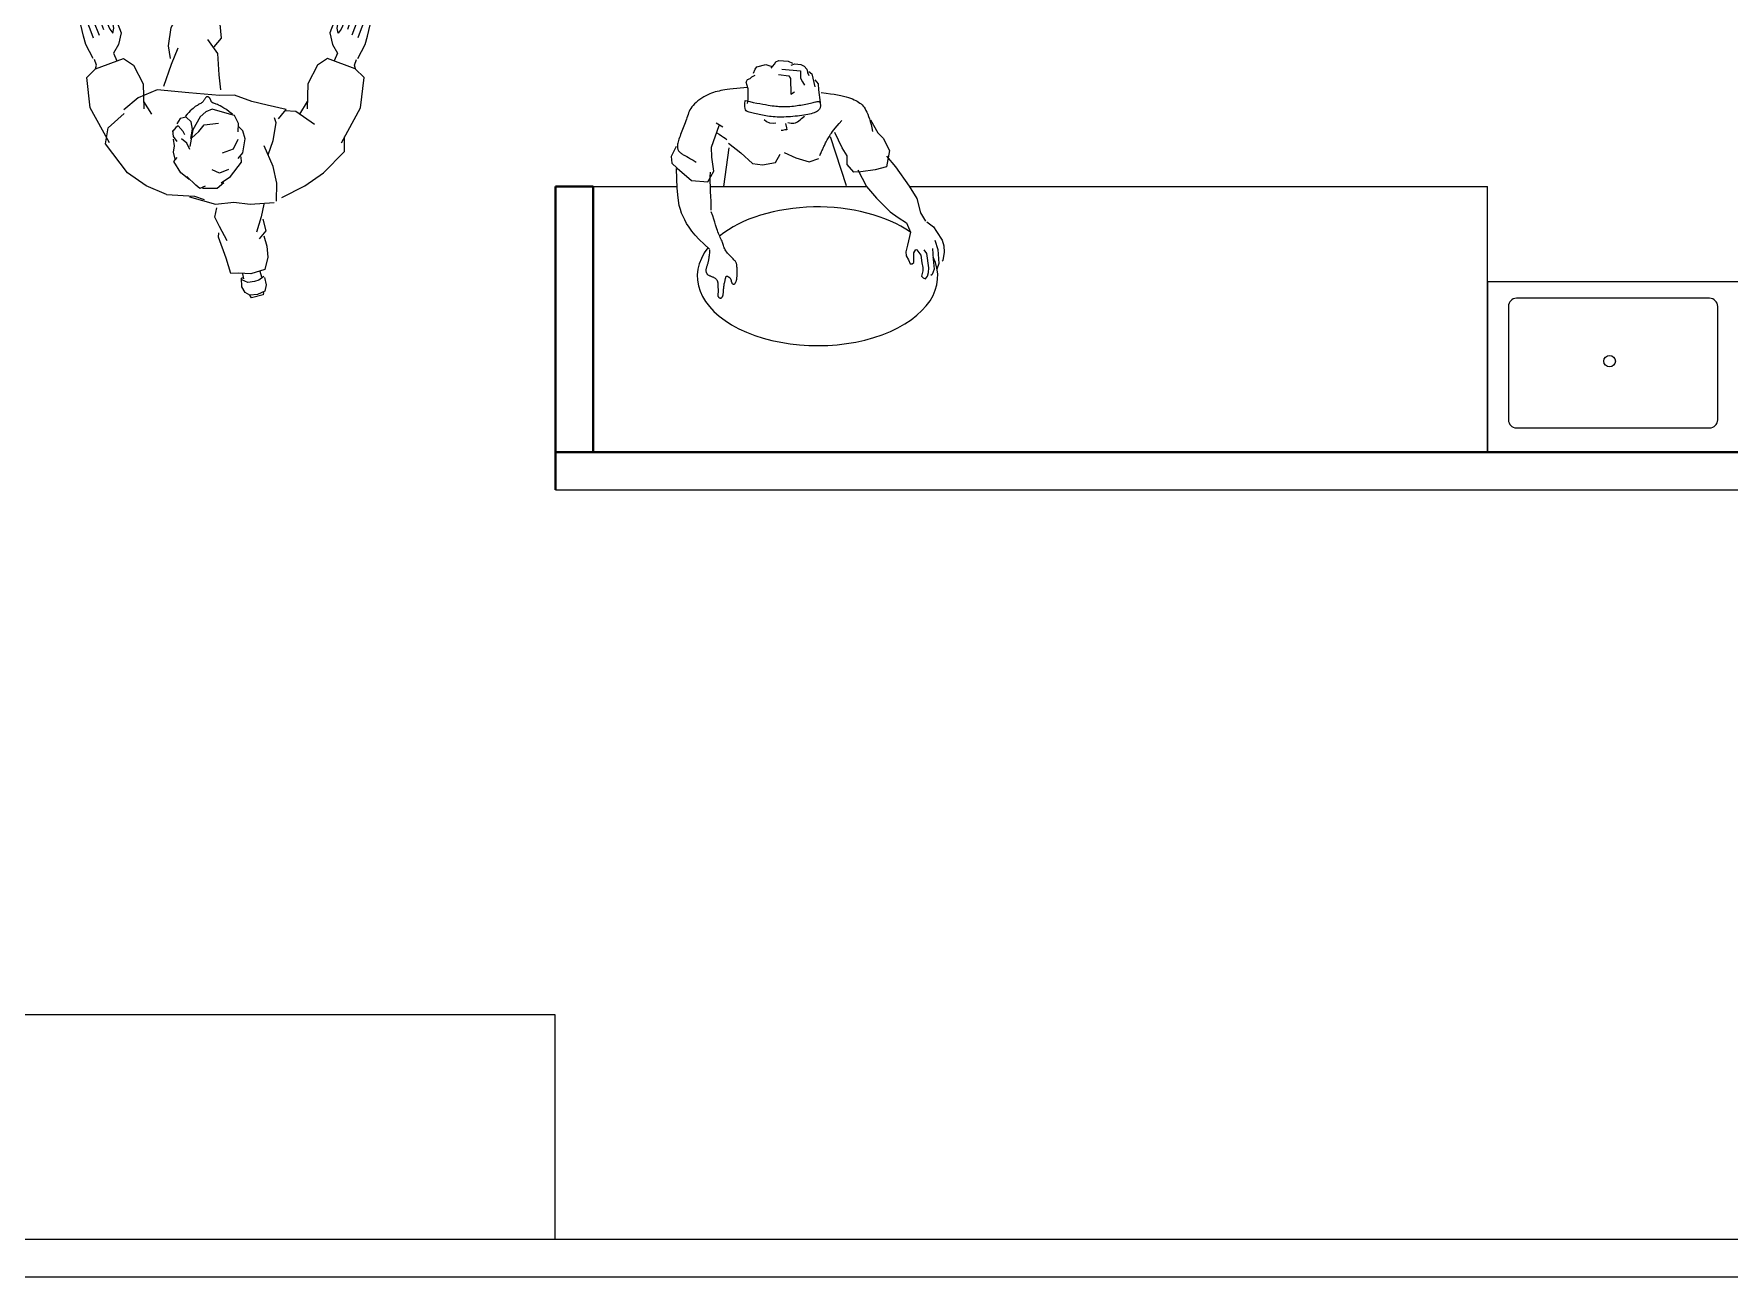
# Model space of a CAD drawing. Header units: millimetres. Extents: x 114 to 1075, y 58 to 426.
# Drawn here: x 547.505 to 552.025, y 169.997 to 173.313 of the extents above; entities that cross this region are included whole.
import ezdxf

# ---------------------------------------------------------------- set-up
doc = ezdxf.new("R2010")
doc.units = ezdxf.units.MM
doc.layers.add('ARREDI attrezzature - furniture', color=175, linetype='Continuous', lineweight=9)
doc.layers.add('MURATURA sezioni - section wall', color=7, linetype='Continuous', lineweight=40)
doc.layers.add('arredii', color=80, linetype='Continuous')
doc.layers.add('mura', color=7, linetype='Continuous')

# ---------------------------------------------------------------- blocks, each defined once
blk = doc.blocks.new('A$C57B05513')
for p, q in [((-0.3611, 0.6319), (-0.2679, 0.6832)), ((-0.2679, 0.6832), (-0.1869, 0.6929)), ((-0.1869, 0.6929), (-0.1636, 0.6691)), ((-0.1369, 0.6754), (-0.0994, 0.6951)), ((-0.0994, 0.6951), (-0.0765, 0.7014)), ((-0.0577, 0.6849), (-0.0811, 0.6755)), ((-0.0765, 0.7014), (-0.047, 0.7087)), ((-0.0306, 0.6953), (-0.0577, 0.6849)), ((-0.047, 0.7087), (-0.0189, 0.7051)), ((-0.0111, 0.6804), (-0.037, 0.6744)), ((-0.0103, 0.6928), (-0.0306, 0.6953)), ((-0.0189, 0.7051), (-0.0138, 0.6988)), ((-0.0132, 0.699), (0.0013, 0.6772)), ((0.0025, 0.6721), (-0.0111, 0.6804)), ((-0.4415, 0.5844), (-0.364, 0.6427)), ((-0.364, 0.6427), (-0.3212, 0.6357)), ((-0.3212, 0.6357), (-0.2831, 0.5933)), ((-0.1642, 0.6693), (-0.154, 0.667)), ((-0.1636, 0.6691), (-0.1364, 0.5946)), ((-0.154, 0.667), (-0.139, 0.672)), ((-0.037, 0.6744), (-0.0743, 0.6595)), ((-0.0305, 0.6583), (-0.0588, 0.6479)), ((-0.0505, 0.6346), (-0.0581, 0.6314)), ((-0.0295, 0.6444), (-0.0505, 0.6346)), ((-0.0082, 0.663), (-0.0305, 0.6583)), ((0, 0.6457), (-0.0295, 0.6444)), ((0.0071, 0.6543), (-0.0082, 0.663)), ((0.0085, 0.6557), (0, 0.6457)), ((0.0013, 0.6772), (0.0082, 0.6616)), ((0.0082, 0.6616), (0.0085, 0.6557)), ((-0.2415, 0.5554), (-0.2737, 0.5938)), ((-0.1364, 0.5946), (-0.1539, 0.5684)), ((-0.1218, 0.6215), (-0.1429, 0.6125)), ((-0.0992, 0.6082), (-0.1218, 0.6215)), ((-0.0679, 0.6011), (-0.0992, 0.6082)), ((-0.0581, 0.6314), (-0.0691, 0.6231)), ((-0.0691, 0.6231), (-0.0553, 0.6204)), ((-0.0408, 0.6114), (-0.0679, 0.6011)), ((-0.0553, 0.6204), (-0.0298, 0.6249)), ((-0.0298, 0.6249), (-0.0408, 0.6114)), ((-0.4761, 0.5346), (-0.4415, 0.5844)), ((-0.2198, 0.5047), (-0.2415, 0.5554)), ((-0.1539, 0.5684), (-0.2043, 0.5423)), ((-0.4994, 0.4801), (-0.4761, 0.5346)), ((-0.2509, 0.541), (-0.2849, 0.5201)), ((-0.2043, 0.5423), (-0.2707, 0.5405)), ((-0.2284, 0.4207), (-0.2198, 0.5047)), ((-0.4994, 0.4801), (-0.5037, 0.4051)), ((-0.4411, 0.4422), (-0.4114, 0.4608)), ((-0.4114, 0.4608), (-0.4006, 0.4519)), ((-0.4052, 0.4573), (-0.3864, 0.4613)), ((-0.3864, 0.4613), (-0.369, 0.4585)), ((-0.369, 0.4585), (-0.3519, 0.4618)), ((-0.3578, 0.4519), (-0.3443, 0.4618)), ((-0.3443, 0.4618), (-0.3285, 0.4635)), ((-0.3207, 0.4555), (-0.33, 0.4631)), ((-0.3159, 0.449), (-0.3207, 0.4555)), ((-0.2967, 0.4437), (-0.3104, 0.4523)), ((-0.2099, 0.4872), (-0.1515, 0.4665)), ((-0.1515, 0.4665), (-0.1083, 0.4494)), ((-0.1368, 0.4696), (-0.1028, 0.4746)), ((-0.1028, 0.4746), (-0.0537, 0.4679)), ((-0.0537, 0.4679), (-0.0413, 0.4609)), ((-0.0413, 0.4609), (-0.0412, 0.3912)), ((-0.505, 0.4183), (-0.5248, 0.3498)), ((-0.4741, 0.4019), (-0.4515, 0.4262)), ((-0.4595, 0.4197), (-0.4513, 0.4297)), ((-0.4513, 0.4297), (-0.4411, 0.4422)), ((-0.3791, 0.4176), (-0.3622, 0.4257)), ((-0.327, 0.41), (-0.3715, 0.4176)), ((-0.3622, 0.4257), (-0.3506, 0.4398)), ((-0.3497, 0.4155), (-0.3248, 0.4108)), ((-0.3486, 0.4136), (-0.331, 0.3939)), ((-0.3404, 0.4314), (-0.331, 0.4352)), ((-0.331, 0.4352), (-0.3159, 0.449)), ((-0.2923, 0.3904), (-0.327, 0.41)), ((-0.3248, 0.4108), (-0.3053, 0.4142)), ((-0.3053, 0.4142), (-0.2929, 0.4275)), ((-0.2929, 0.4275), (-0.2967, 0.4437)), ((-0.2852, 0.4252), (-0.2909, 0.43)), ((-0.2803, 0.4208), (-0.2852, 0.4252)), ((-0.2761, 0.4167), (-0.2803, 0.4208)), ((-0.2726, 0.4129), (-0.2761, 0.4167)), ((-0.2696, 0.4094), (-0.2726, 0.4129)), ((-0.2671, 0.4062), (-0.2696, 0.4094)), ((-0.235, 0.3387), (-0.2284, 0.4207)), ((-0.0414, 0.4359), (-0.0241, 0.4384)), ((-0.0337, 0.4217), (-0.0403, 0.4214)), ((-0.0157, 0.4274), (-0.0337, 0.4217)), ((-0.0241, 0.4384), (-0.0093, 0.4399)), ((-0.0082, 0.4259), (-0.0157, 0.4274)), ((-0.0093, 0.4399), (0, 0.4403)), ((-0.0055, 0.4154), (-0.0082, 0.4259)), ((-0.0048, 0.4001), (-0.0055, 0.4154)), ((-0.5037, 0.4051), (-0.5128, 0.3792)), ((-0.4831, 0.3909), (-0.4741, 0.4019)), ((-0.4773, 0.3772), (-0.4831, 0.3909)), ((-0.4823, 0.384), (-0.4821, 0.3446)), ((-0.331, 0.3939), (-0.3138, 0.3798)), ((-0.3138, 0.3798), (-0.3092, 0.341)), ((-0.2784, 0.3754), (-0.2923, 0.3904)), ((-0.2716, 0.3583), (-0.2784, 0.3754)), ((-0.2649, 0.4032), (-0.2671, 0.4062)), ((-0.2631, 0.4004), (-0.2649, 0.4032)), ((-0.2614, 0.3978), (-0.2631, 0.4004)), ((-0.2599, 0.3953), (-0.2614, 0.3978)), ((-0.2586, 0.393), (-0.2599, 0.3953)), ((-0.2573, 0.3909), (-0.2586, 0.393)), ((-0.2562, 0.3889), (-0.2573, 0.3909)), ((-0.255, 0.3871), (-0.2562, 0.3889)), ((-0.2538, 0.3854), (-0.255, 0.3871)), ((-0.2525, 0.384), (-0.2538, 0.3854)), ((-0.2512, 0.3827), (-0.2525, 0.384)), ((-0.2498, 0.3815), (-0.2512, 0.3827)), ((-0.2483, 0.3805), (-0.2498, 0.3815)), ((-0.2487, 0.3616), (-0.2476, 0.362)), ((-0.2469, 0.3795), (-0.2483, 0.3805)), ((-0.2476, 0.362), (-0.2465, 0.3624)), ((-0.2455, 0.3787), (-0.2469, 0.3795)), ((-0.2465, 0.3624), (-0.2453, 0.3629)), ((-0.2442, 0.3779), (-0.2455, 0.3787)), ((-0.2453, 0.3629), (-0.2442, 0.3635)), ((-0.2429, 0.3771), (-0.2442, 0.3779)), ((-0.2442, 0.3635), (-0.2432, 0.3641)), ((-0.2432, 0.3641), (-0.2423, 0.3649)), ((-0.2418, 0.3764), (-0.2429, 0.3771)), ((-0.2423, 0.3649), (-0.2414, 0.3657)), ((-0.2409, 0.3756), (-0.2418, 0.3764)), ((-0.2414, 0.3657), (-0.2406, 0.3665)), ((-0.2401, 0.3749), (-0.2409, 0.3756)), ((-0.2406, 0.3665), (-0.24, 0.3674)), ((-0.2395, 0.3741), (-0.2401, 0.3749)), ((-0.24, 0.3674), (-0.2394, 0.3683)), ((-0.239, 0.3733), (-0.2395, 0.3741)), ((-0.2394, 0.3683), (-0.239, 0.3691)), ((-0.2387, 0.3725), (-0.239, 0.3733)), ((-0.239, 0.3691), (-0.2387, 0.37)), ((-0.2386, 0.3717), (-0.2387, 0.3725)), ((-0.2387, 0.37), (-0.2385, 0.3709)), ((-0.2385, 0.3709), (-0.2386, 0.3717)), ((-0.1227, 0.3435), (-0.0857, 0.3702)), ((-0.0412, 0.3912), (-0.0262, 0.3397)), ((-0.0396, 0.3868), (-0.0263, 0.39)), ((-0.0081, 0.3715), (-0.0319, 0.3638)), ((-0.0263, 0.39), (-0.0121, 0.392)), ((-0.0121, 0.392), (-0.0048, 0.4001)), ((0, 0.3736), (-0.0081, 0.3715)), ((-0.7096, 0.3082), (-0.6694, 0.3208)), ((-0.6694, 0.3208), (-0.6133, 0.3412)), ((-0.6227, 0.3186), (-0.5849, 0.3388)), ((-0.6133, 0.3412), (-0.6017, 0.3406)), ((-0.5849, 0.3388), (-0.5599, 0.3513)), ((-0.5599, 0.3513), (-0.5343, 0.3455)), ((-0.5248, 0.3498), (-0.5199, 0.3008)), ((-0.4821, 0.3446), (-0.4674, 0.3273)), ((-0.4682, 0.3342), (-0.4514, 0.309)), ((-0.4422, 0.3391), (-0.4333, 0.3579)), ((-0.4325, 0.3144), (-0.4422, 0.3391)), ((-0.3786, 0.3026), (-0.3885, 0.3317)), ((-0.2882, 0.2987), (-0.2835, 0.3184)), ((-0.2835, 0.3184), (-0.2716, 0.3583)), ((-0.2783, 0.3129), (-0.2729, 0.3205)), ((-0.2729, 0.3205), (-0.2686, 0.3271)), ((-0.2686, 0.3271), (-0.2652, 0.3326)), ((-0.2652, 0.3326), (-0.2627, 0.3373)), ((-0.2627, 0.3373), (-0.2608, 0.3412)), ((-0.2608, 0.3412), (-0.2594, 0.3445)), ((-0.2594, 0.3445), (-0.2583, 0.3474)), ((-0.2583, 0.3474), (-0.2574, 0.3498)), ((-0.2574, 0.3498), (-0.2567, 0.3519)), ((-0.2567, 0.3519), (-0.256, 0.3538)), ((-0.256, 0.3538), (-0.2554, 0.3553)), ((-0.2554, 0.3553), (-0.2548, 0.3566)), ((-0.2548, 0.3566), (-0.2542, 0.3577)), ((-0.2542, 0.3577), (-0.2535, 0.3586)), ((-0.2535, 0.3586), (-0.2528, 0.3594)), ((-0.2528, 0.3594), (-0.2519, 0.3601)), ((-0.2519, 0.3601), (-0.2509, 0.3606)), ((-0.2509, 0.3606), (-0.2498, 0.3611)), ((-0.2498, 0.3611), (-0.2487, 0.3616)), ((-0.2345, 0.2991), (-0.235, 0.3387)), ((-0.22, 0.3353), (-0.1803, 0.3394)), ((-0.1803, 0.3394), (-0.1227, 0.3435)), ((-0.0819, 0.3341), (-0.1055, 0.3535)), ((-0.0262, 0.3397), (-0.0819, 0.3341)), ((-0.7608, 0.2707), (-0.7456, 0.2791)), ((-0.7456, 0.2791), (-0.722, 0.2802)), ((-0.7339, 0.2628), (-0.7265, 0.2792)), ((-0.7265, 0.2792), (-0.7204, 0.2784)), ((-0.7112, 0.2776), (-0.7242, 0.2747)), ((-0.7111, 0.2551), (-0.7092, 0.287)), ((-0.7092, 0.287), (-0.7096, 0.3082)), ((-0.5199, 0.3008), (-0.5253, 0.2571)), ((-0.4514, 0.309), (-0.4127, 0.2799)), ((-0.4127, 0.2799), (-0.3986, 0.2814)), ((-0.4029, 0.2886), (-0.3882, 0.2765)), ((-0.3882, 0.2765), (-0.3503, 0.2706)), ((-0.3525, 0.2901), (-0.3786, 0.3026)), ((-0.3503, 0.2706), (-0.3295, 0.2765)), ((-0.3323, 0.2893), (-0.3098, 0.2881)), ((-0.3295, 0.2765), (-0.3177, 0.2878)), ((-0.3098, 0.2881), (-0.2882, 0.2987)), ((-0.2851, 0.304), (-0.2783, 0.3129)), ((-0.2513, 0.2527), (-0.2345, 0.2991)), ((-0.7745, 0.2531), (-0.7675, 0.2579)), ((-0.7668, 0.2227), (-0.7745, 0.2531)), ((-0.768, 0.2582), (-0.7608, 0.2707)), ((-0.7661, 0.2374), (-0.768, 0.2582)), ((-0.7566, 0.2176), (-0.7661, 0.2374)), ((-0.7314, 0.2455), (-0.7339, 0.2628)), ((-0.7274, 0.2338), (-0.7314, 0.2455)), ((-0.7179, 0.2209), (-0.7274, 0.2338)), ((-0.704, 0.2314), (-0.719, 0.227)), ((-0.6991, 0.218), (-0.7111, 0.2551)), ((-0.5958, 0.215), (-0.6176, 0.2328)), ((-0.559, 0.2272), (-0.5998, 0.2397)), ((-0.5252, 0.2204), (-0.559, 0.2272)), ((-0.5253, 0.2571), (-0.5209, 0.1928)), ((-0.2606, 0.2117), (-0.2513, 0.2527)), ((-0.7602, 0.2215), (-0.7668, 0.2227)), ((-0.7404, 0.2147), (-0.7566, 0.2176)), ((-0.7204, 0.2187), (-0.7404, 0.2147)), ((-0.6667, 0.2098), (-0.6991, 0.218)), ((-0.6371, 0.2127), (-0.6667, 0.2098)), ((-0.6095, 0.2205), (-0.6371, 0.2127)), ((-0.5652, 0.2233), (-0.5958, 0.215)), ((-0.517, 0.1864), (-0.4687, 0.1861)), ((-0.4687, 0.1861), (-0.4249, 0.1957)), ((-0.4249, 0.1957), (-0.369, 0.2195)), ((-0.393, 0.2088), (-0.355, 0.196)), ((-0.355, 0.196), (-0.308, 0.1873)), ((-0.308, 0.1873), (-0.2951, 0.1919)), ((-0.2974, 0.1817), (-0.2774, 0.1654)), ((-0.2722, 0.1611), (-0.2606, 0.2117)), ((-0.5071, 0.1726), (-0.4761, 0.1111)), ((-0.278, 0.1355), (-0.2758, 0.1641)), ((-0.2774, 0.1654), (-0.2722, 0.1611)), ((-0.4761, 0.1111), (-0.4415, 0.0613)), ((-0.3128, 0.0856), (-0.278, 0.1355)), ((-0.2509, 0.1047), (-0.2849, 0.1256)), ((-0.2043, 0.1034), (-0.2707, 0.1053)), ((-0.1539, 0.0773), (-0.2043, 0.1034)), ((-0.4415, 0.0613), (-0.3844, 0.0057)), ((-0.1636, -0.0234), (-0.1364, 0.0511)), ((-0.1364, 0.0511), (-0.1539, 0.0773)), ((-0.3844, 0.0057), (-0.3451, 0.005)), ((-0.3611, 0.0138), (-0.2679, -0.0374)), ((-0.1218, 0.0242), (-0.1429, 0.0332)), ((-0.0992, 0.0375), (-0.1218, 0.0242)), ((-0.0679, 0.0446), (-0.0992, 0.0375)), ((-0.0691, 0.0226), (-0.0553, 0.0254)), ((-0.0581, 0.0143), (-0.0691, 0.0226)), ((-0.0408, 0.0343), (-0.0679, 0.0446)), ((-0.0505, 0.0111), (-0.0581, 0.0143)), ((-0.0553, 0.0254), (-0.0298, 0.0208)), ((-0.0295, 0.0013), (-0.0505, 0.0111)), ((-0.0298, 0.0208), (-0.0408, 0.0343)), ((0, 0), (-0.0295, 0.0013)), ((0.0085, -0.01), (0, 0)), ((-0.2679, -0.0374), (-0.1869, -0.0472)), ((-0.1869, -0.0472), (-0.1636, -0.0234)), ((-0.1642, -0.0236), (-0.154, -0.0213)), ((-0.154, -0.0213), (-0.139, -0.0263)), ((-0.1369, -0.0297), (-0.0994, -0.0494)), ((-0.0577, -0.0392), (-0.0811, -0.0298)), ((-0.037, -0.0287), (-0.0743, -0.0138)), ((-0.0305, -0.0126), (-0.0588, -0.0022)), ((-0.0306, -0.0496), (-0.0577, -0.0392)), ((-0.0111, -0.0347), (-0.037, -0.0287)), ((-0.0082, -0.0173), (-0.0305, -0.0126)), ((-0.0132, -0.0533), (0.0013, -0.0315)), ((0.0025, -0.0263), (-0.0111, -0.0347)), ((0.0071, -0.0086), (-0.0082, -0.0173)), ((0.0013, -0.0315), (0.0082, -0.0159)), ((0.0082, -0.0159), (0.0085, -0.01)), ((-0.0994, -0.0494), (-0.0765, -0.0556)), ((-0.0765, -0.0556), (-0.047, -0.0629)), ((-0.047, -0.0629), (-0.0189, -0.0594)), ((-0.0103, -0.0471), (-0.0306, -0.0496)), ((-0.0189, -0.0594), (-0.0138, -0.0531))]:
    blk.add_line(p, q)

msp = doc.modelspace()

# ---------------------------------------------------------------- linework, layer by layer
at = {"layer": 'ARREDI attrezzature - furniture'}
for p, q in [((549.2966, 172.6827), (549.2967, 172.681)), ((549.2967, 172.681), (549.2969, 172.6795)), ((549.2969, 172.6795), (549.2972, 172.678)), ((549.2972, 172.678), (549.2976, 172.6766)), ((549.2976, 172.6766), (549.2981, 172.6752)), ((549.2981, 172.6752), (549.2988, 172.674)), ((549.2988, 172.674), (549.2995, 172.6729)), ((549.2995, 172.6729), (549.3003, 172.6719)), ((549.3003, 172.6719), (549.3012, 172.671)), ((549.3012, 172.671), (549.3022, 172.6702)), ((549.3022, 172.6702), (549.3033, 172.6695)), ((549.3033, 172.6695), (549.3045, 172.6688)), ((549.3045, 172.6688), (549.3058, 172.6682)), ((549.3058, 172.6682), (549.3071, 172.6676)), ((549.3071, 172.6676), (549.3086, 172.6669)), ((549.3086, 172.6669), (549.3101, 172.6663)), ((549.3101, 172.6663), (549.3117, 172.6656)), ((549.3117, 172.6656), (549.3134, 172.665)), ((549.3134, 172.665), (549.315, 172.6643)), ((549.315, 172.6643), (549.3166, 172.6635)), ((549.3166, 172.6635), (549.3182, 172.6627)), ((549.3269, 172.6538), (549.3273, 172.6527)), ((549.3273, 172.6527), (549.3277, 172.6516)), ((549.3277, 172.6516), (549.3279, 172.6504)), ((549.3279, 172.6504), (549.3281, 172.6492)), ((549.3281, 172.6492), (549.3282, 172.6479)), ((549.3282, 172.6479), (549.3283, 172.6466)), ((549.3283, 172.6466), (549.3284, 172.6451)), ((549.3284, 172.6451), (549.3285, 172.6435)), ((549.3285, 172.6435), (549.3286, 172.6418)), ((549.3286, 172.6418), (549.3287, 172.6398)), ((549.3287, 172.6398), (549.3288, 172.6378)), ((549.3288, 172.6378), (549.3289, 172.6357)), ((549.3289, 172.6357), (549.329, 172.6335)), ((549.329, 172.6335), (549.3291, 172.6313)), ((549.3291, 172.6313), (549.3292, 172.6292)), ((549.3436, 172.6274), (549.3437, 172.6296)), ((549.3437, 172.6296), (549.3439, 172.6319)), ((549.3439, 172.6319), (549.3441, 172.6343)), ((549.3441, 172.6343), (549.3444, 172.6367)), ((549.3444, 172.6367), (549.3447, 172.6391)), ((549.3286, 172.618), (549.3285, 172.6169)), ((549.3285, 172.6169), (549.3285, 172.6159)), ((549.3285, 172.6159), (549.3285, 172.615)), ((549.3285, 172.615), (549.3287, 172.6141)), ((549.3287, 172.6192), (549.3286, 172.618)), ((549.3289, 172.6205), (549.3287, 172.6192)), ((549.3287, 172.6141), (549.3289, 172.6133)), ((549.329, 172.6219), (549.3289, 172.6205)), ((549.3289, 172.6133), (549.3292, 172.6125)), ((549.3291, 172.6235), (549.329, 172.6219)), ((549.3292, 172.6252), (549.3291, 172.6235)), ((549.3292, 172.6292), (549.3292, 172.6272)), ((549.3292, 172.6272), (549.3292, 172.6252)), ((549.3292, 172.6125), (549.3295, 172.6118)), ((549.3295, 172.6118), (549.3299, 172.6111)), ((549.3299, 172.6111), (549.3304, 172.6105)), ((549.3304, 172.6105), (549.331, 172.6099)), ((549.331, 172.6099), (549.3316, 172.6094)), ((549.3316, 172.6094), (549.3323, 172.6089)), ((549.3323, 172.6089), (549.333, 172.6086)), ((549.333, 172.6086), (549.3337, 172.6082)), ((549.3337, 172.6082), (549.3344, 172.608)), ((549.3344, 172.608), (549.3352, 172.6079)), ((549.3352, 172.6079), (549.3359, 172.6079)), ((549.3359, 172.6079), (549.3367, 172.608)), ((549.3367, 172.608), (549.3374, 172.6082)), ((549.3374, 172.6082), (549.3381, 172.6086)), ((549.3381, 172.6086), (549.3387, 172.609)), ((549.3387, 172.609), (549.3393, 172.6096)), ((549.3393, 172.6096), (549.3399, 172.6103)), ((549.3399, 172.6103), (549.3404, 172.611)), ((549.3404, 172.611), (549.3408, 172.6118)), ((549.3408, 172.6118), (549.3412, 172.6126)), ((549.3412, 172.6126), (549.3416, 172.6133)), ((549.3416, 172.6133), (549.3419, 172.6141)), ((549.3419, 172.6141), (549.3422, 172.6149)), ((549.3422, 172.6149), (549.3424, 172.6157)), ((549.3424, 172.6157), (549.3426, 172.6166)), ((549.3426, 172.6166), (549.3428, 172.6177)), ((549.3428, 172.6177), (549.3429, 172.6188)), ((549.3429, 172.6188), (549.3431, 172.6201)), ((549.3431, 172.6201), (549.3432, 172.6216)), ((549.3432, 172.6216), (549.3433, 172.6234)), ((549.3433, 172.6234), (549.3434, 172.6253)), ((549.3434, 172.6253), (549.3436, 172.6274)), ((550.8615, 172.1969), (551.4361, 172.1969))]:
    msp.add_line(p, q, dxfattribs=at)
at = {"layer": 'arredii'}
for p, q in [((549.4237, 173.2074), (549.4281, 173.2185)), ((549.4281, 173.2185), (549.4325, 173.225)), ((549.4325, 173.225), (549.4563, 173.2305)), ((549.4563, 173.2305), (549.4645, 173.2284)), ((549.4645, 173.2284), (549.4738, 173.2255)), ((549.4709, 173.2212), (549.4797, 173.2321)), ((549.4797, 173.2321), (549.483, 173.2381)), ((549.483, 173.2381), (549.4912, 173.2417)), ((549.4912, 173.2417), (549.5158, 173.2398)), ((549.4993, 173.2186), (549.5489, 173.214)), ((549.5158, 173.2398), (549.5274, 173.2348)), ((549.5241, 173.2291), (549.5341, 173.2328)), ((549.5341, 173.2328), (549.5502, 173.2308)), ((549.5502, 173.2308), (549.5588, 173.2266)), ((549.5588, 173.2266), (549.5656, 173.2186)), ((549.5656, 173.2186), (549.5672, 173.2108)), ((549.4043, 173.1839), (549.4079, 173.1905)), ((549.409, 173.1664), (549.4043, 173.1839)), ((549.4079, 173.1905), (549.4146, 173.1935)), ((549.4146, 173.1935), (549.419, 173.1979)), ((549.419, 173.1979), (549.4283, 173.2023)), ((549.4901, 173.2047), (549.5178, 173.2007)), ((549.5178, 173.2007), (549.5223, 173.1935)), ((549.5223, 173.1935), (549.5228, 173.1519)), ((549.5489, 173.214), (549.5491, 173.1943)), ((549.5491, 173.1943), (549.5545, 173.185)), ((549.5545, 173.185), (549.5594, 173.1756)), ((549.5672, 173.2108), (549.5672, 173.2099)), ((549.5672, 173.2099), (549.571, 173.2014)), ((549.5709, 173.2122), (549.5788, 173.2058)), ((549.5788, 173.2058), (549.5874, 173.1716)), ((549.5872, 173.1899), (549.5959, 173.1798)), ((549.5959, 173.1798), (549.5969, 173.1631)), ((549.2706, 173.13), (549.2662, 173.126)), ((549.2753, 173.1339), (549.2706, 173.13)), ((549.2804, 173.1376), (549.2753, 173.1339)), ((549.2857, 173.1412), (549.2804, 173.1376)), ((549.2911, 173.1445), (549.2857, 173.1412)), ((549.2965, 173.1476), (549.2911, 173.1445)), ((549.3018, 173.1503), (549.2965, 173.1476)), ((549.307, 173.1526), (549.3018, 173.1503)), ((549.312, 173.1546), (549.307, 173.1526)), ((549.3169, 173.1564), (549.312, 173.1546)), ((549.3218, 173.1578), (549.3169, 173.1564)), ((549.3267, 173.1591), (549.3218, 173.1578)), ((549.3316, 173.1602), (549.3267, 173.1591)), ((549.3367, 173.1612), (549.3316, 173.1602)), ((549.3419, 173.1621), (549.3367, 173.1612)), ((549.3474, 173.163), (549.3419, 173.1621)), ((549.3536, 173.1639), (549.3474, 173.163)), ((549.3609, 173.1649), (549.3536, 173.1639)), ((549.407, 173.1697), (549.3609, 173.1649)), ((549.4007, 173.1259), (549.4015, 173.135)), ((549.403, 173.1345), (549.4134, 173.1321)), ((549.4072, 173.1273), (549.4093, 173.1373)), ((549.4091, 173.1513), (549.409, 173.1664)), ((549.4093, 173.1373), (549.4091, 173.1513)), ((549.4134, 173.1321), (549.4231, 173.1299)), ((549.4231, 173.1299), (549.4322, 173.1281)), ((549.4322, 173.1281), (549.4407, 173.1265)), ((549.4407, 173.1265), (549.4486, 173.1251)), ((549.5228, 173.1519), (549.5328, 173.158)), ((549.5674, 173.1261), (549.5714, 173.1269)), ((549.5714, 173.1269), (549.5753, 173.1278)), ((549.5753, 173.1278), (549.579, 173.1287)), ((549.579, 173.1287), (549.5824, 173.1296)), ((549.5824, 173.1296), (549.5856, 173.1304)), ((549.5856, 173.1304), (549.5885, 173.1312)), ((549.5885, 173.1312), (549.5911, 173.1318)), ((549.5911, 173.1318), (549.5935, 173.1322)), ((549.5935, 173.1322), (549.5955, 173.1324)), ((549.5955, 173.1324), (549.5972, 173.1324)), ((549.5969, 173.1631), (549.601, 173.1296)), ((549.5972, 173.1324), (549.5985, 173.1321)), ((549.5985, 173.1321), (549.5996, 173.1316)), ((549.5996, 173.1316), (549.6003, 173.1308)), ((549.6003, 173.1308), (549.6009, 173.1298)), ((549.6009, 173.1298), (549.6013, 173.1286)), ((549.6013, 173.1286), (549.6015, 173.1273)), ((549.6015, 173.1273), (549.6017, 173.1258)), ((549.6036, 173.1559), (549.617, 173.1544)), ((549.617, 173.1544), (549.6287, 173.1529)), ((549.6287, 173.1529), (549.6389, 173.1514)), ((549.6389, 173.1514), (549.648, 173.1499)), ((549.648, 173.1499), (549.6562, 173.1483)), ((549.6562, 173.1483), (549.6636, 173.1466)), ((549.6636, 173.1466), (549.6704, 173.1448)), ((549.6704, 173.1448), (549.6766, 173.143)), ((549.6766, 173.143), (549.6822, 173.1411)), ((549.6822, 173.1411), (549.6873, 173.1391)), ((549.6873, 173.1391), (549.692, 173.137)), ((549.692, 173.137), (549.6963, 173.1349)), ((549.6963, 173.1349), (549.7002, 173.1328)), ((549.7002, 173.1328), (549.7038, 173.1306)), ((549.7038, 173.1306), (549.7072, 173.1282)), ((549.7072, 173.1282), (549.7103, 173.1258)), ((549.2447, 173.0847), (549.2431, 173.0803)), ((549.2462, 173.0891), (549.2447, 173.0847)), ((549.2476, 173.0934), (549.2462, 173.0891)), ((549.2491, 173.0976), (549.2476, 173.0934)), ((549.2506, 173.1017), (549.2491, 173.0976)), ((549.2522, 173.1058), (549.2506, 173.1017)), ((549.2542, 173.1099), (549.2522, 173.1058)), ((549.2564, 173.1139), (549.2542, 173.1099)), ((549.2592, 173.118), (549.2564, 173.1139)), ((549.2624, 173.122), (549.2592, 173.118)), ((549.2662, 173.126), (549.2624, 173.122)), ((549.4006, 173.1188), (549.4007, 173.1259)), ((549.4012, 173.1136), (549.4006, 173.1188)), ((549.4025, 173.1099), (549.4012, 173.1136)), ((549.4043, 173.1074), (549.4025, 173.1099)), ((549.4066, 173.1058), (549.4043, 173.1074)), ((549.4093, 173.1048), (549.4066, 173.1058)), ((549.4123, 173.104), (549.4093, 173.1048)), ((549.4156, 173.1031), (549.4123, 173.104)), ((549.419, 173.1023), (549.4156, 173.1031)), ((549.4227, 173.1014), (549.419, 173.1023)), ((549.4266, 173.1005), (549.4227, 173.1014)), ((549.4306, 173.0995), (549.4266, 173.1005)), ((549.4347, 173.0985), (549.4306, 173.0995)), ((549.4389, 173.0976), (549.4347, 173.0985)), ((549.4432, 173.0966), (549.4389, 173.0976)), ((549.4476, 173.0957), (549.4432, 173.0966)), ((549.4521, 173.0948), (549.4476, 173.0957)), ((549.4486, 173.1251), (549.4558, 173.1239)), ((549.4566, 173.094), (549.4521, 173.0948)), ((549.4521, 173.0841), (549.4581, 173.079)), ((549.4558, 173.1239), (549.4624, 173.1228)), ((549.4613, 173.0932), (549.4566, 173.094)), ((549.4661, 173.0925), (549.4613, 173.0932)), ((549.4624, 173.1228), (549.4684, 173.1219)), ((549.471, 173.0919), (549.4661, 173.0925)), ((549.4684, 173.1219), (549.4738, 173.1211)), ((549.4761, 173.0914), (549.471, 173.0919)), ((549.4738, 173.1211), (549.4787, 173.1204)), ((549.4814, 173.091), (549.4761, 173.0914)), ((549.4787, 173.1204), (549.4831, 173.1198)), ((549.4869, 173.0908), (549.4814, 173.091)), ((549.4831, 173.1198), (549.4873, 173.1194)), ((549.4926, 173.0907), (549.4869, 173.0908)), ((549.4873, 173.1194), (549.4912, 173.119)), ((549.4912, 173.119), (549.4951, 173.1187)), ((549.4985, 173.0907), (549.4926, 173.0907)), ((549.4951, 173.1187), (549.499, 173.1186)), ((549.5044, 173.0908), (549.4985, 173.0907)), ((549.499, 173.1186), (549.503, 173.1185)), ((549.503, 173.1185), (549.5072, 173.1185)), ((549.5104, 173.091), (549.5044, 173.0908)), ((549.5072, 173.1185), (549.5116, 173.1187)), ((549.5165, 173.0914), (549.5104, 173.091)), ((549.5116, 173.1187), (549.5162, 173.119)), ((549.5162, 173.119), (549.5208, 173.1193)), ((549.5226, 173.0918), (549.5165, 173.0914)), ((549.5208, 173.1193), (549.5256, 173.1197)), ((549.5287, 173.0923), (549.5226, 173.0918)), ((549.5256, 173.1197), (549.5305, 173.1202)), ((549.5348, 173.0928), (549.5287, 173.0923)), ((549.5305, 173.1202), (549.5353, 173.1208)), ((549.5407, 173.0935), (549.5348, 173.0928)), ((549.5353, 173.1208), (549.5402, 173.1214)), ((549.5402, 173.1214), (549.5449, 173.1221)), ((549.5405, 173.0779), (549.5483, 173.0831)), ((549.5466, 173.0942), (549.5407, 173.0935)), ((549.5449, 173.1221), (549.5497, 173.1228)), ((549.5523, 173.0949), (549.5466, 173.0942)), ((549.5483, 173.0831), (549.5512, 173.0866)), ((549.5497, 173.1228), (549.5543, 173.1235)), ((549.5512, 173.0866), (549.5597, 173.0935)), ((549.5578, 173.0958), (549.5523, 173.0949)), ((549.5543, 173.1235), (549.5588, 173.1244)), ((549.5631, 173.0967), (549.5578, 173.0958)), ((549.5588, 173.1244), (549.5632, 173.1252)), ((549.5682, 173.0977), (549.5631, 173.0967)), ((549.5632, 173.1252), (549.5674, 173.1261)), ((549.5729, 173.0987), (549.5682, 173.0977)), ((549.5774, 173.0998), (549.5729, 173.0987)), ((549.5815, 173.101), (549.5774, 173.0998)), ((549.5852, 173.1022), (549.5815, 173.101)), ((549.5886, 173.1035), (549.5852, 173.1022)), ((549.5916, 173.1049), (549.5886, 173.1035)), ((549.5942, 173.1064), (549.5916, 173.1049)), ((549.5964, 173.108), (549.5942, 173.1064)), ((549.5982, 173.1096), (549.5964, 173.108)), ((549.5996, 173.1114), (549.5982, 173.1096)), ((549.6006, 173.1132), (549.5996, 173.1114)), ((549.6013, 173.1151), (549.6006, 173.1132)), ((549.6017, 173.117), (549.6013, 173.1151)), ((549.6017, 173.1258), (549.6018, 173.1242)), ((549.6019, 173.1188), (549.6017, 173.117)), ((549.6018, 173.1242), (549.6019, 173.1225)), ((549.6019, 173.1225), (549.602, 173.1207)), ((549.602, 173.1207), (549.6019, 173.1188)), ((549.6523, 173.074), (549.6593, 173.0817)), ((549.7103, 173.1258), (549.7133, 173.123)), ((549.7133, 173.123), (549.716, 173.12)), ((549.716, 173.12), (549.7186, 173.1167)), ((549.7186, 173.1167), (549.7211, 173.1129)), ((549.7211, 173.1129), (549.7235, 173.1086)), ((549.7235, 173.1086), (549.7259, 173.1038)), ((549.7259, 173.1038), (549.7282, 173.0985)), ((549.7282, 173.0985), (549.7305, 173.0925)), ((549.7305, 173.0925), (549.7327, 173.0859)), ((549.7327, 173.0859), (549.7349, 173.0785)), ((549.7356, 173.0837), (549.7555, 173.0483)), ((549.2276, 173.04), (549.2261, 173.0359)), ((549.2292, 173.0443), (549.2276, 173.04)), ((549.2309, 173.0487), (549.2292, 173.0443)), ((549.2327, 173.0532), (549.2309, 173.0487)), ((549.2345, 173.0577), (549.2327, 173.0532)), ((549.2362, 173.0622), (549.2345, 173.0577)), ((549.238, 173.0668), (549.2362, 173.0622)), ((549.2398, 173.0713), (549.238, 173.0668)), ((549.2415, 173.0758), (549.2398, 173.0713)), ((549.2431, 173.0803), (549.2415, 173.0758)), ((549.312, 173.0103), (549.3318, 173.068)), ((549.3242, 173.0755), (549.3419, 173.0644)), ((549.3257, 173.0488), (549.3321, 173.0447)), ((549.3321, 173.0447), (549.3381, 173.0409)), ((549.3381, 173.0409), (549.3434, 173.0375)), ((549.3434, 173.0375), (549.3483, 173.0343)), ((549.4581, 173.079), (549.4663, 173.0756)), ((549.4663, 173.0756), (549.4764, 173.0749)), ((549.4764, 173.0749), (549.4828, 173.075)), ((549.5005, 173.0547), (549.4972, 173.0547)), ((549.5072, 173.0564), (549.5005, 173.0547)), ((549.5124, 173.057), (549.5072, 173.0564)), ((549.5085, 173.074), (549.5116, 173.0616)), ((549.5116, 173.0616), (549.5124, 173.057)), ((549.5148, 173.0762), (549.5238, 173.0742)), ((549.5238, 173.0742), (549.5308, 173.0742)), ((549.5308, 173.0742), (549.5353, 173.0756)), ((549.5353, 173.0756), (549.5405, 173.0779)), ((549.6233, 173.0353), (549.6251, 173.0383)), ((549.6251, 173.0383), (549.627, 173.0415)), ((549.627, 173.0415), (549.629, 173.0447)), ((549.629, 173.0447), (549.6314, 173.0482)), ((549.6719, 172.9072), (549.629, 173.0376)), ((549.6314, 173.0482), (549.6342, 173.0521)), ((549.6342, 173.0521), (549.6375, 173.0565)), ((549.6375, 173.0565), (549.6415, 173.0615)), ((549.6601, 173.0088), (549.6406, 173.0496)), ((549.6415, 173.0615), (549.6464, 173.0673)), ((549.6464, 173.0673), (549.6523, 173.074)), ((549.7349, 173.0785), (549.737, 173.0705)), ((549.737, 173.0705), (549.7392, 173.0616)), ((549.7392, 173.0616), (549.7413, 173.0519)), ((549.7555, 173.0483), (549.7694, 173.0345)), ((549.2177, 173.0118), (549.2038, 172.986)), ((549.2208, 173.0153), (549.2207, 173.0127)), ((549.2207, 173.0127), (549.2208, 173.0104)), ((549.2211, 173.0181), (549.2208, 173.0153)), ((549.2208, 173.0104), (549.2211, 173.0082)), ((549.2217, 173.0211), (549.2211, 173.0181)), ((549.2211, 173.0082), (549.2215, 173.0062)), ((549.2215, 173.0062), (549.2221, 173.0044)), ((549.2225, 173.0244), (549.2217, 173.0211)), ((549.2221, 173.0044), (549.2229, 173.0027)), ((549.2235, 173.028), (549.2225, 173.0244)), ((549.2229, 173.0027), (549.2237, 173.0011)), ((549.2247, 173.0319), (549.2235, 173.028)), ((549.2237, 173.0011), (549.2247, 172.9995)), ((549.2261, 173.0359), (549.2247, 173.0319)), ((549.2247, 172.9995), (549.2259, 172.9981)), ((549.2259, 172.9981), (549.2272, 172.9967)), ((549.2272, 172.9967), (549.2287, 172.9954)), ((549.2287, 172.9954), (549.2303, 172.9941)), ((549.2303, 172.9941), (549.2321, 172.9928)), ((549.2321, 172.9928), (549.2341, 172.9916)), ((549.2341, 172.9916), (549.2364, 172.9904)), ((549.3123, 172.9836), (549.312, 173.0103)), ((549.3579, 173.0087), (549.344, 172.9054)), ((549.3483, 173.0343), (549.3528, 173.0313)), ((549.3567, 173.021), (549.3898, 172.9951)), ((549.3898, 172.9951), (549.4209, 172.967)), ((549.4821, 172.97), (549.4949, 172.992)), ((549.5058, 172.9965), (549.5366, 172.9816)), ((549.6003, 172.9885), (549.6016, 172.991)), ((549.6016, 172.991), (549.6028, 172.9936)), ((549.6028, 172.9936), (549.6039, 172.9961)), ((549.6039, 172.9961), (549.6051, 172.9986)), ((549.6051, 172.9986), (549.6062, 173.0011)), ((549.6062, 173.0011), (549.6073, 173.0034)), ((549.6073, 173.0034), (549.6083, 173.0057)), ((549.6083, 173.0057), (549.6094, 173.008)), ((549.6094, 173.008), (549.6104, 173.0102)), ((549.6104, 173.0102), (549.6114, 173.0125)), ((549.6114, 173.0125), (549.6125, 173.0147)), ((549.6125, 173.0147), (549.6136, 173.017)), ((549.6136, 173.017), (549.6148, 173.0194)), ((549.6148, 173.0194), (549.616, 173.0218)), ((549.616, 173.0218), (549.6173, 173.0243)), ((549.6173, 173.0243), (549.6186, 173.0269)), ((549.6186, 173.0269), (549.6201, 173.0296)), ((549.6201, 173.0296), (549.6216, 173.0324)), ((549.6216, 173.0324), (549.6233, 173.0353)), ((549.6731, 172.9874), (549.6601, 173.0088)), ((549.7694, 173.0345), (549.7866, 173.0015)), ((549.7866, 173.0015), (549.7782, 172.9582)), ((549.2038, 172.986), (549.2055, 172.9682)), ((549.2055, 172.9682), (549.2198, 172.9544)), ((549.2189, 172.9256), (549.2184, 172.9538)), ((549.2198, 172.9544), (549.2583, 172.9216)), ((549.2364, 172.9904), (549.2389, 172.989)), ((549.2389, 172.989), (549.242, 172.9874)), ((549.242, 172.9874), (549.2458, 172.9853)), ((549.2458, 172.9853), (549.2503, 172.9828)), ((549.2503, 172.9828), (549.2558, 172.9795)), ((549.2558, 172.9795), (549.2624, 172.9754)), ((549.2624, 172.9754), (549.2703, 172.9704)), ((549.3019, 172.9184), (549.318, 172.9467)), ((549.318, 172.9467), (549.3123, 172.9836)), ((549.4209, 172.967), (549.4472, 172.963)), ((549.4472, 172.963), (549.4821, 172.97)), ((549.5366, 172.9816), (549.5717, 172.9711)), ((549.5717, 172.9711), (549.5979, 172.9802)), ((549.6734, 172.9644), (549.6731, 172.9874)), ((549.6915, 172.9441), (549.6734, 172.9644)), ((549.7022, 172.9502), (549.7251, 172.9059)), ((549.7477, 172.95), (549.7094, 172.9444)), ((549.7782, 172.9582), (549.7477, 172.95)), ((549.8032, 172.9576), (549.7793, 172.9868)), ((549.8392, 172.9063), (549.8032, 172.9576)), ((548.9957, 172.9054), (549.2198, 172.9054)), ((549.2199, 172.9024), (549.2189, 172.9256)), ((549.2214, 172.8834), (549.2199, 172.9024)), ((549.2583, 172.9216), (549.3019, 172.9184)), ((549.3082, 172.9316), (549.3087, 172.9438)), ((549.3082, 172.9187), (549.3082, 172.9316)), ((549.3085, 172.9055), (549.3082, 172.9187)), ((549.309, 172.8921), (549.3085, 172.9055)), ((549.3085, 172.9054), (549.7256, 172.9054)), ((549.7094, 172.9444), (549.6915, 172.9441)), ((549.7251, 172.9059), (549.7512, 172.8747)), ((549.8601, 172.8738), (549.8392, 172.9063)), ((549.8398, 172.9054), (551.3809, 172.9054)), ((551.3809, 172.1969), (551.3809, 172.9054)), ((549.2233, 172.8678), (549.2214, 172.8834)), ((549.2256, 172.8549), (549.2233, 172.8678)), ((549.3097, 172.8789), (549.309, 172.8921)), ((549.3103, 172.866), (549.3097, 172.8789)), ((549.3108, 172.8536), (549.3103, 172.866)), ((549.7512, 172.8747), (549.7882, 172.8384)), ((549.8695, 172.8353), (549.8601, 172.8738)), ((549.2285, 172.8441), (549.2256, 172.8549)), ((549.2318, 172.8345), (549.2285, 172.8441)), ((549.2357, 172.8254), (549.2318, 172.8345)), ((549.2401, 172.8163), (549.2357, 172.8254)), ((549.2453, 172.8068), (549.2401, 172.8163)), ((549.311, 172.8421), (549.3108, 172.8536)), ((549.3148, 172.8272), (549.3111, 172.8378)), ((549.3179, 172.8181), (549.3148, 172.8272)), ((549.3204, 172.8103), (549.3179, 172.8181)), ((549.3225, 172.8037), (549.3204, 172.8103)), ((549.7882, 172.8384), (549.8096, 172.8233)), ((549.8096, 172.8233), (549.8315, 172.8084)), ((549.8832, 172.8131), (549.8695, 172.8353)), ((549.8862, 172.811), (549.9039, 172.798)), ((549.2516, 172.797), (549.2453, 172.8068)), ((549.2591, 172.7866), (549.2516, 172.797)), ((549.2681, 172.7757), (549.2591, 172.7866)), ((549.2789, 172.7641), (549.2681, 172.7757)), ((549.3243, 172.7979), (549.3225, 172.8037)), ((549.3259, 172.7929), (549.3243, 172.7979)), ((549.3274, 172.7884), (549.3259, 172.7929)), ((549.3288, 172.7843), (549.3274, 172.7884)), ((549.3303, 172.7804), (549.3288, 172.7843)), ((549.3319, 172.7766), (549.3303, 172.7804)), ((549.3335, 172.7729), (549.3319, 172.7766)), ((549.3351, 172.7694), (549.3335, 172.7729)), ((549.3367, 172.766), (549.3351, 172.7694)), ((549.3382, 172.7627), (549.3367, 172.766)), ((549.8315, 172.8084), (549.8418, 172.784)), ((549.8418, 172.784), (549.834, 172.7493)), ((549.9039, 172.798), (549.9119, 172.7859)), ((549.9119, 172.7859), (549.9267, 172.7626)), ((549.2917, 172.7517), (549.2789, 172.7641)), ((549.3067, 172.7384), (549.2917, 172.7517)), ((549.3053, 172.7208), (549.3049, 172.7181)), ((549.3057, 172.7239), (549.3053, 172.7208)), ((549.306, 172.7276), (549.3057, 172.7239)), ((549.3064, 172.7319), (549.306, 172.7276)), ((549.3067, 172.737), (549.3064, 172.7319)), ((549.3396, 172.7596), (549.3382, 172.7627)), ((549.3408, 172.7565), (549.3396, 172.7596)), ((549.3419, 172.7535), (549.3408, 172.7565)), ((549.3428, 172.7506), (549.3419, 172.7535)), ((549.3438, 172.7478), (549.3428, 172.7506)), ((549.3447, 172.745), (549.3438, 172.7478)), ((549.3458, 172.7422), (549.3447, 172.745)), ((549.347, 172.7394), (549.3458, 172.7422)), ((549.3484, 172.7366), (549.347, 172.7394)), ((549.3501, 172.7337), (549.3484, 172.7366)), ((549.3521, 172.7308), (549.3501, 172.7337)), ((549.3544, 172.7279), (549.3521, 172.7308)), ((549.3569, 172.7251), (549.3544, 172.7279)), ((549.3595, 172.7223), (549.3569, 172.7251)), ((549.3622, 172.7195), (549.3595, 172.7223)), ((549.834, 172.7493), (549.8302, 172.7309)), ((549.8302, 172.7309), (549.8303, 172.7207)), ((549.8303, 172.7207), (549.8368, 172.7097)), ((549.8507, 172.7282), (549.8565, 172.7375)), ((549.8509, 172.7139), (549.8507, 172.7282)), ((549.8565, 172.7375), (549.8595, 172.7364)), ((549.8595, 172.7364), (549.8702, 172.7222)), ((549.8702, 172.7222), (549.8723, 172.702)), ((549.8861, 172.7265), (549.8789, 172.7367)), ((549.8907, 172.689), (549.8861, 172.7265)), ((549.9005, 172.7399), (549.9027, 172.7116)), ((549.9073, 172.7624), (549.9147, 172.7371)), ((549.9147, 172.7371), (549.9181, 172.7004)), ((549.9267, 172.7626), (549.931, 172.7475)), ((549.9319, 172.7303), (549.9281, 172.7078)), ((549.931, 172.7475), (549.9319, 172.7303)), ((549.2968, 172.6843), (549.2966, 172.6827)), ((549.297, 172.686), (549.2968, 172.6843)), ((549.2974, 172.6878), (549.297, 172.686)), ((549.2979, 172.6895), (549.2974, 172.6878)), ((549.2985, 172.6913), (549.2979, 172.6895)), ((549.2991, 172.693), (549.2985, 172.6913)), ((549.2997, 172.6948), (549.2991, 172.693)), ((549.3003, 172.6965), (549.2997, 172.6948)), ((549.3009, 172.6982), (549.3003, 172.6965)), ((549.3014, 172.6999), (549.3009, 172.6982)), ((549.3018, 172.7016), (549.3014, 172.6999)), ((549.3022, 172.7032), (549.3018, 172.7016)), ((549.3026, 172.7049), (549.3022, 172.7032)), ((549.3029, 172.7066), (549.3026, 172.7049)), ((549.3032, 172.7083), (549.3029, 172.7066)), ((549.3036, 172.71), (549.3032, 172.7083)), ((549.3039, 172.7118), (549.3036, 172.71)), ((549.3042, 172.7137), (549.3039, 172.7118)), ((549.3046, 172.7158), (549.3042, 172.7137)), ((549.3049, 172.7181), (549.3046, 172.7158)), ((549.3648, 172.717), (549.3622, 172.7195)), ((549.3672, 172.7146), (549.3648, 172.717)), ((549.3694, 172.7124), (549.3672, 172.7146)), ((549.3713, 172.7104), (549.3694, 172.7124)), ((549.373, 172.7086), (549.3713, 172.7104)), ((549.3744, 172.707), (549.373, 172.7086)), ((549.3755, 172.7054), (549.3744, 172.707)), ((549.3765, 172.7039), (549.3755, 172.7054)), ((549.3773, 172.7024), (549.3765, 172.7039)), ((549.3779, 172.7008), (549.3773, 172.7024)), ((549.3784, 172.6991), (549.3779, 172.7008)), ((549.3788, 172.6973), (549.3784, 172.6991)), ((549.3791, 172.6953), (549.3788, 172.6973)), ((549.3793, 172.6932), (549.3791, 172.6953)), ((549.3795, 172.6911), (549.3793, 172.6932)), ((549.3796, 172.6889), (549.3795, 172.6911)), ((549.3797, 172.6867), (549.3796, 172.6889)), ((549.3797, 172.6846), (549.3797, 172.6867)), ((549.3797, 172.6825), (549.3797, 172.6846)), ((549.3797, 172.6805), (549.3797, 172.6825)), ((549.3798, 172.6785), (549.3797, 172.6805)), ((549.3798, 172.6767), (549.3798, 172.6785)), ((549.3798, 172.6749), (549.3798, 172.6767)), ((549.3798, 172.6732), (549.3798, 172.6749)), ((549.8368, 172.7097), (549.841, 172.6995)), ((549.841, 172.6995), (549.8469, 172.6995)), ((549.8469, 172.6995), (549.851, 172.7028)), ((549.851, 172.7028), (549.8509, 172.7139)), ((549.8755, 172.6807), (549.8716, 172.6664)), ((549.8723, 172.702), (549.8754, 172.6899)), ((549.8754, 172.6899), (549.8755, 172.6807)), ((549.888, 172.6666), (549.8901, 172.6758)), ((549.8901, 172.6758), (549.8907, 172.689)), ((549.9053, 172.6851), (549.9002, 172.6708)), ((549.9027, 172.7116), (549.9053, 172.6851)), ((549.9181, 172.7004), (549.9124, 172.6852)), ((549.9281, 172.7078), (549.9263, 172.7067)), ((549.3182, 172.6627), (549.3197, 172.6619)), ((549.3197, 172.6619), (549.321, 172.6611)), ((549.321, 172.6611), (549.3222, 172.6601)), ((549.3222, 172.6601), (549.3233, 172.6592)), ((549.3233, 172.6592), (549.3243, 172.6582)), ((549.3243, 172.6582), (549.3251, 172.6571)), ((549.3251, 172.6571), (549.3258, 172.656)), ((549.3258, 172.656), (549.3264, 172.655)), ((549.3264, 172.655), (549.3269, 172.6538)), ((549.3447, 172.6391), (549.345, 172.6415)), ((549.345, 172.6415), (549.3454, 172.6438)), ((549.3454, 172.6438), (549.3458, 172.6461)), ((549.3458, 172.6461), (549.3462, 172.6483)), ((549.3462, 172.6483), (549.3467, 172.6505)), ((549.3467, 172.6505), (549.3471, 172.6525)), ((549.3471, 172.6525), (549.3476, 172.6544)), ((549.3476, 172.6544), (549.348, 172.6563)), ((549.348, 172.6563), (549.3484, 172.6579)), ((549.3484, 172.6579), (549.3487, 172.6595)), ((549.3487, 172.6595), (549.3491, 172.6609)), ((549.3491, 172.6609), (549.3494, 172.6622)), ((549.3494, 172.6622), (549.3498, 172.6633)), ((549.3498, 172.6633), (549.3502, 172.6642)), ((549.3502, 172.6642), (549.3506, 172.665)), ((549.3506, 172.665), (549.351, 172.6656)), ((549.351, 172.6656), (549.3515, 172.666)), ((549.3515, 172.666), (549.3521, 172.6662)), ((549.3521, 172.6662), (549.3527, 172.6663)), ((549.3527, 172.6663), (549.3534, 172.6663)), ((549.3534, 172.6663), (549.3541, 172.6661)), ((549.3541, 172.6661), (549.3548, 172.6658)), ((549.3548, 172.6658), (549.3555, 172.6654)), ((549.3555, 172.6654), (549.3563, 172.6649)), ((549.3563, 172.6649), (549.3571, 172.6644)), ((549.3571, 172.6644), (549.358, 172.6639)), ((549.358, 172.6639), (549.3588, 172.6633)), ((549.3588, 172.6633), (549.3596, 172.6626)), ((549.3596, 172.6626), (549.3603, 172.6619)), ((549.3603, 172.6619), (549.361, 172.6611)), ((549.361, 172.6611), (549.3617, 172.6603)), ((549.3617, 172.6603), (549.3622, 172.6594)), ((549.3622, 172.6594), (549.3627, 172.6585)), ((549.3627, 172.6585), (549.3631, 172.6575)), ((549.3631, 172.6575), (549.3634, 172.6565)), ((549.3634, 172.6565), (549.3637, 172.6555)), ((549.3637, 172.6555), (549.364, 172.6545)), ((549.364, 172.6545), (549.3642, 172.6535)), ((549.3642, 172.6535), (549.3644, 172.6525)), ((549.3644, 172.6525), (549.3646, 172.6516)), ((549.3646, 172.6516), (549.3649, 172.6507)), ((549.3649, 172.6507), (549.3651, 172.6499)), ((549.3651, 172.6499), (549.3654, 172.6491)), ((549.3654, 172.6491), (549.3657, 172.6484)), ((549.3657, 172.6484), (549.3661, 172.6477)), ((549.3661, 172.6477), (549.3666, 172.6471)), ((549.3666, 172.6471), (549.3671, 172.6466)), ((549.3671, 172.6466), (549.3677, 172.6461)), ((549.3677, 172.6461), (549.3684, 172.6458)), ((549.3684, 172.6458), (549.3691, 172.6454)), ((549.3691, 172.6454), (549.3699, 172.6452)), ((549.3699, 172.6452), (549.3707, 172.6452)), ((549.3707, 172.6452), (549.3716, 172.6452)), ((549.3716, 172.6452), (549.3724, 172.6454)), ((549.3724, 172.6454), (549.3732, 172.6459)), ((549.3732, 172.6459), (549.374, 172.6464)), ((549.374, 172.6464), (549.3747, 172.6473)), ((549.3747, 172.6473), (549.3754, 172.6482)), ((549.3754, 172.6482), (549.376, 172.6494)), ((549.376, 172.6494), (549.3766, 172.6507)), ((549.3766, 172.6507), (549.3771, 172.652)), ((549.3771, 172.652), (549.3776, 172.6535)), ((549.3776, 172.6535), (549.378, 172.655)), ((549.378, 172.655), (549.3784, 172.6564)), ((549.3784, 172.6564), (549.3787, 172.6579)), ((549.3787, 172.6579), (549.3789, 172.6594)), ((549.3789, 172.6594), (549.3791, 172.6609)), ((549.3791, 172.6609), (549.3793, 172.6623)), ((549.3793, 172.6623), (549.3795, 172.6638)), ((549.3795, 172.6638), (549.3796, 172.6653)), ((549.3796, 172.6668), (549.3797, 172.6683)), ((549.3796, 172.6653), (549.3796, 172.6668)), ((549.3797, 172.6699), (549.3798, 172.6715)), ((549.3797, 172.6683), (549.3797, 172.6699)), ((549.3798, 172.6715), (549.3798, 172.6732)), ((549.8716, 172.6664), (549.8757, 172.6624)), ((549.8757, 172.6624), (549.8821, 172.6592)), ((549.8821, 172.6592), (549.888, 172.6666)), ((549.9002, 172.6708), (549.8962, 172.6686)), ((551.3809, 172.6526), (552.0555, 172.6526)), ((551.3809, 172.6526), (551.3809, 172.1969)), ((551.4364, 172.5857), (551.4364, 172.2833)), ((551.973, 172.6074), (551.4581, 172.6074)), ((551.9946, 172.3791), (551.9946, 172.5857)), ((551.9946, 172.2833), (551.9946, 172.3791)), ((551.4581, 172.2617), (551.7155, 172.2617)), ((551.7155, 172.2617), (551.973, 172.2617)), ((547.3938, 170.6969), (548.8938, 170.6969)), ((548.8938, 170.6969), (548.8938, 170.0969))]:
    msp.add_line(p, q, dxfattribs=at)
msp.add_circle((551.7064, 172.4397), 0.0153, dxfattribs=at)
for centre, start, end in [((551.4581, 172.5857), 90, 180), ((551.973, 172.5857), 0, 90), ((551.4581, 172.2833), 180, 270), ((551.973, 172.2833), 270, 0)]:
    msp.add_arc(centre, 0.0216, start, end, dxfattribs=at)
for start_param, end_param in [(10.113594, 11.946735), (5.858066, 9.705528)]:
    msp.add_ellipse((549.5943, 172.6661), major_axis=(-0.3206, 0), ratio=0.576763, start_param=start_param, end_param=end_param, dxfattribs=at)
at = {"layer": 'mura'}
for p, q in [((548.8957, 172.0969), (552.1555, 172.0969)), ((552.1555, 170.0969), (546.5172, 170.0969)), ((552.1555, 169.9969), (546.5172, 169.9969))]:
    msp.add_line(p, q, dxfattribs=at)
at = {"layer": 'MURATURA sezioni - section wall'}
for p, q in [((548.8957, 172.9054), (548.8957, 172.0969)), ((548.8957, 172.9054), (548.9957, 172.9054)), ((548.9957, 172.9054), (548.9957, 172.1969)), ((552.0555, 172.1969), (548.8957, 172.1969)), ((552.0555, 172.1969), (548.9957, 172.1969))]:
    msp.add_line(p, q, dxfattribs=at)

# ---------------------------------------------------------------- block references
at = {"layer": 'arredii', "rotation": 90}
msp.add_blockref('A$C57B05513', (548.3384, 173.3834), dxfattribs=at)

doc.saveas('drawing.dxf')
